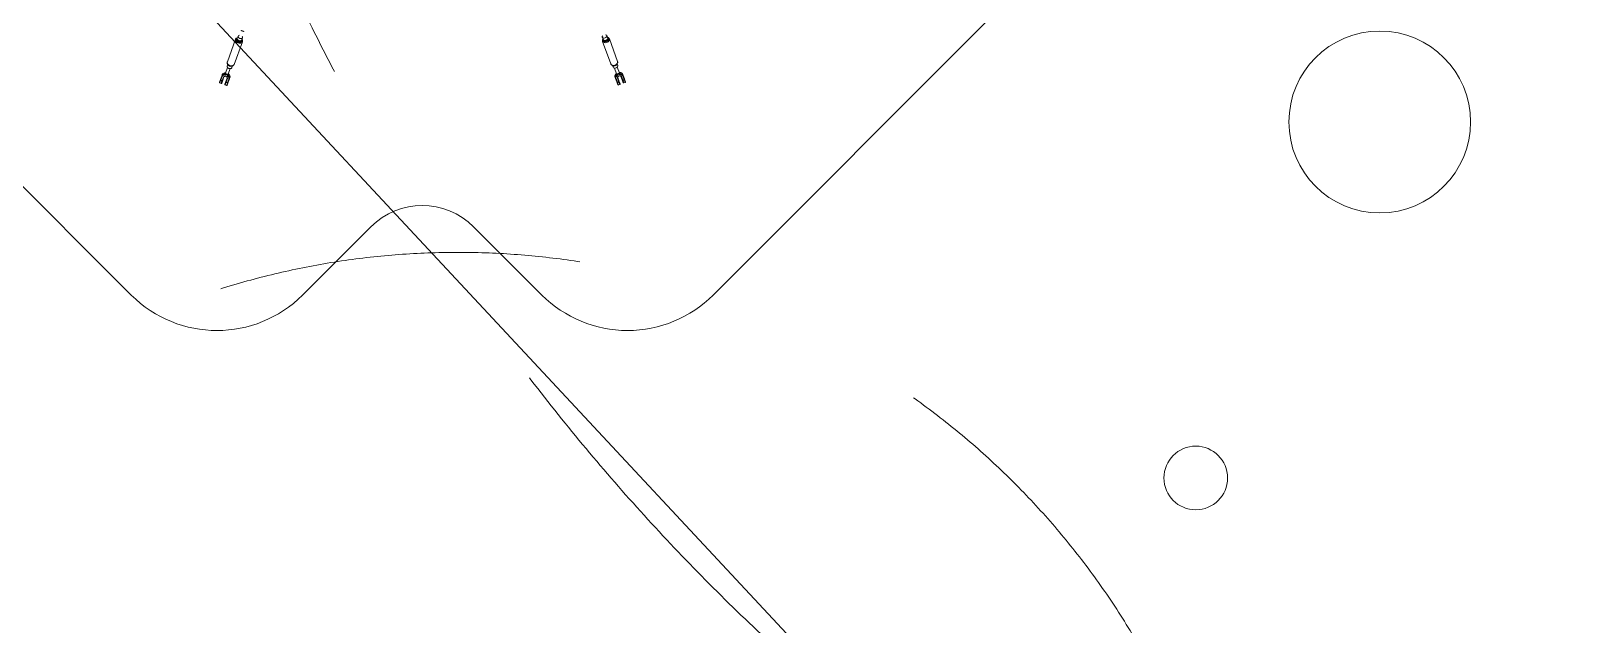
# Model space of a CAD drawing. Header units: millimetres. Extents: x -71377 to 516042, y -145869 to 441446.
# Drawn here: x 212327 to 218744, y 133792 to 136242 of the extents above; entities that cross this region are included whole.
import ezdxf

# ---------------------------------------------------------------- set-up
doc = ezdxf.new("R2010")
doc.units = ezdxf.units.MM
doc.header["$LTSCALE"] = 1000
doc.linetypes.add('_점선_M_', pattern=[3, 1.5, -1.5])
for name, color, linetype, lineweight in [('04', 4, 'Continuous', 5), ('09_HID', 9, '_점선_M_', 5), ('A-fnsh', 5, 'Continuous', 5), ('조경라인_dwg', 8, 'Continuous', 5)]:
    doc.layers.add(name, color=color, linetype=linetype, lineweight=lineweight)

# ---------------------------------------------------------------- blocks, each defined once
blk = doc.blocks.new('조경라인_dwg_A$C4b4f5580-7862184-지반층 배치도')
at = {"layer": '04'}
for p, q in [((-3935.4, -2870.5), (-3969.3, -2963.7)), ((-3941.1, -2974), (-3907.2, -2880.8)), ((-3925.2, -2857), (-3928.4, -2865.9)), ((-3909.6, -2872.8), (-3906.4, -2863.8)), ((-2421.6, -2862), (-2418.4, -2871)), ((-2420.8, -2879), (-2386.9, -2972.2)), ((-2399.6, -2864.1), (-2402.9, -2855.2)), ((-2358.7, -2961.9), (-2392.6, -2868.7)), ((-3968.3, -2987.1), (-3976.7, -3010.1)), ((-3967.7, -2973.7), (-3970.2, -2980.6)), ((-3965.4, -3014.2), (-3957, -2991.2)), ((-3963.9, -2977.4), (-3963.3, -2977.9)), ((-3954.9, -2980.9), (-3954.1, -2981)), ((-3951.4, -2987.5), (-3948.9, -2980.6)), ((-2379.2, -2978.8), (-2376.6, -2985.7)), ((-2373.9, -2979.3), (-2373.1, -2979.2)), ((-2371, -2989.5), (-2362.6, -3012.5)), ((-2364.7, -2976.1), (-2364.1, -2975.7)), ((-2357.8, -2978.9), (-2360.4, -2972)), ((-2351.4, -3008.4), (-2359.7, -2985.4)), ((-3991.3, -3024), (-3996.3, -3037.7)), ((-3968.7, -3032.2), (-3973.7, -3045.9)), ((-3968.1, -3048), (-3963.1, -3034.3)), ((-2364.9, -3032.6), (-2359.9, -3046.2)), ((-2342.4, -3024.4), (-2337.4, -3038)), ((-2331.7, -3036), (-2336.7, -3022.3))]:
    blk.add_line(p, q, dxfattribs=at)
at = {"layer": '04', "flags": 128}
for points in [[(-2337.2, -3015.2), (-2335.3, -3020.3), (-2330.3, -3034), (-2328.7, -3038.5), (-2325.9, -3046)], [(-3990.9, -3017), (-3992.7, -3022.1), (-3997.7, -3035.8), (-3999.3, -3040.2), (-4002.1, -3047.8)], [(-3997.4, -3040.9), (-4000.9, -3050.3), (-3995.2, -3052.4), (-3991.8, -3043), (-3997.4, -3040.9), (-3996.8, -3039.2), (-3996.3, -3037.7), (-3990.6, -3039.8), (-3985.7, -3026.1)], [(-3983.3, -3025.5), (-3988.3, -3039.2), (-3989.9, -3043.7), (-3992.7, -3051.2)], [(-3991.8, -3043), (-3991.2, -3041.2), (-3990.6, -3039.8)], [(-3979.5, -3056), (-3976.8, -3048.4), (-3975.1, -3044), (-3970.2, -3030.3)], [(-3969.2, -3051.2), (-3968.6, -3049.5), (-3968.1, -3048), (-3973.7, -3045.9), (-3974.3, -3047.4), (-3974.9, -3049.1), (-3978.3, -3058.5), (-3972.7, -3060.6), (-3969.2, -3051.2), (-3974.9, -3049.1)], [(-3958.9, -3028.6), (-3960.8, -3033.7), (-3965.7, -3047.4), (-3967.4, -3051.9), (-3970.1, -3059.4)], [(-2369.1, -3026.9), (-2367.2, -3032), (-2362.3, -3045.7), (-2360.6, -3050.1), (-2357.9, -3057.7)], [(-2358.8, -3049.4), (-2355.3, -3058.9), (-2349.7, -3056.8), (-2353.1, -3047.4), (-2358.8, -3049.4), (-2359.4, -3047.7), (-2359.9, -3046.2), (-2354.3, -3044.2), (-2359.3, -3030.5)], [(-2357.9, -3028.6), (-2352.9, -3042.2), (-2351.2, -3046.7), (-2348.5, -3054.3)], [(-2353.1, -3047.4), (-2353.7, -3045.7), (-2354.3, -3044.2)], [(-2335.3, -3049.5), (-2338.1, -3041.9), (-2339.7, -3037.4), (-2344.7, -3023.8)], [(-2330.6, -3039.2), (-2331.2, -3037.5), (-2331.7, -3036), (-2337.4, -3038), (-2336.8, -3039.5), (-2336.2, -3041.2), (-2332.8, -3050.7), (-2327.1, -3048.6), (-2330.6, -3039.2), (-2336.2, -3041.2)]]:
    blk.add_lwpolyline(points, dxfattribs=at)
at = {"layer": '04'}
for centre, start, end in [((-4000.2, -3048.5), 160.00127, 250.00833), ((-3994.5, -3050.5), 250.01867, 340.00193), ((-3977.6, -3056.7), 159.98737, 250.00667), ((-3972, -3058.7), 249.974, 340.00866), ((-2356, -3057), 199.986, 290.03738), ((-2350.4, -3054.9), 289.99515, 19.99167), ((-2333.5, -3048.8), 199.99273, 289.99272), ((-2327.8, -3046.7), 289.95046, 20.02322)]:
    blk.add_arc(centre, 2, start, end, dxfattribs=at)
for centre, major_axis, ratio, start_param, end_param in [((-3921.3, -2875.7), (-14.1, 5.1), 0.67796, 0, 3.141593), ((-3920.4, -2873.2), (-12.7, 4.6), 0.67796, 0, 3.141593), ((-3920.4, -2873.2), (-12.7, 4.6), 0.67796, 5.543665, 6.283185), ((-3919.9, -2871.8), (-10.8, 3.9), 0.67796, 0, 3.141593), ((-3919.9, -2871.8), (-10.8, 3.9), 0.67796, 5.772191, 6.283185), ((-3919, -2869.4), (-9.4, 3.42), 0.67796, 0, 3.141593), ((-3915.8, -2860.4), (-9.4, 3.42), 0.67796, 0, 3.141593), ((-3915.8, -2860.4), (-9.4, 3.42), 0.67796, 5.355885, 6.283185), ((-3919.9, -2871.8), (-10.8, 3.9), 0.67796, 3.141593, 3.652587), ((-3920.4, -2873.2), (-12.7, 4.6), 0.67796, 3.141593, 3.881113), ((-3915.8, -2860.4), (-9.4, 3.42), 0.67796, 3.141593, 4.068893), ((-2412.3, -2858.6), (9.4, 3.42), 0.677633, 2.214292, 3.141593), ((-2412.3, -2858.6), (9.4, 3.42), 0.677633, 3.141593, 6.283185), ((-2407.6, -2871.4), (12.7, 4.6), 0.677633, 2.402072, 3.141593), ((-2406.7, -2873.9), (14.1, 5.1), 0.677633, 3.141593, 6.283185), ((-2407.6, -2871.4), (12.7, 4.6), 0.677633, 3.141593, 6.283185), ((-2408.1, -2870), (10.8, 3.9), 0.677633, 2.630598, 3.141593), ((-2408.1, -2870), (10.8, 3.9), 0.677633, 3.141593, 6.283185), ((-2409, -2867.6), (9.4, 3.42), 0.677633, 3.141593, 6.283185), ((-2412.3, -2858.6), (9.4, 3.42), 0.677633, 0, 0.9273), ((-2407.6, -2871.4), (12.7, 4.6), 0.677633, 0, 0.739521), ((-2408.1, -2870), (10.8, 3.9), 0.677633, 0, 0.510995), ((-3976.7, -3027.9), (-16, 5.8), 0.735099, 5.196894, 6.283185), ((-3974.9, -3022.8), (-16, 5.8), 0.735099, 5.196894, 6.283185), ((-3980, -3016.3), (-0.04, 2), 0.315774, 0.684495, 2.255291), ((-3978.1, -3011.2), (-0.04, 2), 0.315774, 6.283177, 6.96768), ((-3960.8, -2984.1), (-9.4, 3.42), 0.67796, 0, 3.141593), ((-3955.2, -2968.8), (-14.1, 5.1), 0.67796, 0, 3.141593), ((-3957.5, -2975.1), (-9.4, 3.42), 0.67796, 0.399206, 2.742387), ((-3956.1, -2971.3), (-12.7, 4.6), 0.67796, 1.174054, 1.967538), ((-3965, -3016), (1.32, 1.51), 0.315774, 5.59869, 6.283194), ((-3974.9, -3022.8), (-16, 5.8), 0.735099, 3.141593, 4.227884), ((-3956.6, -2972.7), (-10.8, 3.9), 0.67796, 1.174054, 1.967538), ((-2372.8, -2967.1), (14.1, 5.1), 0.677633, 3.141593, 6.283185), ((-2370.5, -2973.4), (9.4, 3.42), 0.677633, 3.539788, 5.88499), ((-2367.2, -2982.3), (9.4, 3.42), 0.677633, 3.141593, 6.283185), ((-2371.9, -2969.5), (12.7, 4.6), 0.677633, 4.31359, 5.111188), ((-2371.4, -2970.9), (10.8, 3.9), 0.677633, 4.31359, 5.111188), ((-2353.1, -3021.1), (16, 5.8), 0.7354, 2.055301, 3.141593), ((-2363, -3014.3), (-1.32, 1.51), 0.315622, 6.283175, 6.967243), ((-2349.9, -3009.5), (0.04, 2), 0.315622, 5.599127, 6.283195), ((-2353.1, -3021.1), (16, 5.8), 0.7354, 0, 1.086291), ((-2351.3, -3026.2), (16, 5.8), 0.7354, 0, 1.086291), ((-2348, -3014.6), (0.04, 2), 0.315622, 4.028331, 5.599127), ((-2350.8, -3027.4), (14.1, 5.1), 0.7354, 0, 1.086291), ((-3997.4, -3040.9), (-1.88, 0.68), 0.0026, 4.712389, 6.283185), ((-3995.8, -3036.4), (-1.88, 0.68), 0.67796, 0, 0.785398), ((-3995.8, -3036.4), (-1.88, 0.68), 0.67796, 0.785398, 1.570796), ((-3990.8, -3022.8), (-1.88, 0.68), 0.67796, 0, 0.785398), ((-3990.8, -3022.8), (-1.88, 0.68), 0.67796, 0.785398, 1.570796), ((-3991.8, -3043), (-1.88, 0.68), 0.0026, 3.141593, 4.712389), ((-3977.2, -3029.2), (-14.1, 5.1), 0.735099, 5.196894, 6.283185), ((-3990.2, -3038.5), (-1.88, 0.68), 0.67796, 1.570796, 2.356194), ((-3990.2, -3038.5), (-1.88, 0.68), 0.67796, 2.356194, 3.141593), ((-3977.2, -3029.2), (-8.46, 3.08), 0.735099, 3.141593, 6.283185), ((-3985.2, -3024.8), (-1.88, 0.68), 0.67796, 1.570796, 2.356194), ((-3985.2, -3024.8), (-1.88, 0.68), 0.67796, 2.356194, 3.141593), ((-3974.9, -3049.1), (-1.88, 0.68), 0.0026, 4.712389, 6.283185), ((-3973.3, -3044.6), (-1.88, 0.68), 0.67796, 0, 0.785398), ((-3973.3, -3044.6), (-1.88, 0.68), 0.67796, 0.785398, 1.570796), ((-3968.3, -3031), (-1.88, 0.68), 0.67796, 0, 0.785398), ((-3968.3, -3031), (-1.88, 0.68), 0.67796, 0.785398, 1.570796), ((-3969.3, -3051.2), (-1.88, 0.68), 0.0026, 3.141593, 4.712389), ((-3967.6, -3046.7), (-1.88, 0.68), 0.67796, 1.570796, 2.356194), ((-3966.8, -3021.1), (1.32, 1.51), 0.315774, 4.027894, 5.59869), ((-3977.2, -3029.2), (-14.1, 5.1), 0.735099, 3.141593, 4.227884), ((-3967.6, -3046.7), (-1.88, 0.68), 0.67796, 2.356194, 3.141593), ((-3976.7, -3027.9), (-16, 5.8), 0.735099, 3.141593, 4.227884), ((-3962.6, -3033), (-1.88, 0.68), 0.67796, 1.570796, 2.356194), ((-3962.6, -3033), (-1.88, 0.68), 0.67796, 2.356194, 3.141593), ((-2351.3, -3026.2), (16, 5.8), 0.7354, 2.055301, 3.141593), ((-2365.4, -3031.3), (1.88, 0.68), 0.677633, 3.141593, 3.926991), ((-2365.4, -3031.3), (1.88, 0.68), 0.677633, 3.926991, 4.712389), ((-2350.8, -3027.4), (14.1, 5.1), 0.7354, 2.055301, 3.141593), ((-2361.2, -3019.4), (-1.32, 1.51), 0.315622, 0.684058, 2.254854), ((-2360.4, -3045), (1.88, 0.68), 0.677633, 3.141593, 3.926991), ((-2360.4, -3045), (1.88, 0.68), 0.677633, 3.926991, 4.712389), ((-2358.8, -3049.4), (1.88, 0.68), 0.003045, 1.570796, 3.141593), ((-2350.8, -3027.4), (8.46, 3.08), 0.7354, 0, 3.141593), ((-2359.7, -3029.2), (1.88, 0.68), 0.677633, 4.712389, 5.497787), ((-2359.7, -3029.2), (1.88, 0.68), 0.677633, 5.497787, 6.283185), ((-2354.7, -3042.9), (1.88, 0.68), 0.677633, 4.712389, 5.497787), ((-2354.7, -3042.9), (1.88, 0.68), 0.677633, 5.497787, 6.283185), ((-2353.1, -3047.4), (1.88, 0.68), 0.003045, 0, 1.570796), ((-2342.8, -3023.1), (1.88, 0.68), 0.677633, 3.141593, 3.926991), ((-2342.8, -3023.1), (1.88, 0.68), 0.677633, 3.926991, 4.712389), ((-2337.8, -3036.8), (1.88, 0.68), 0.677633, 3.141593, 3.926991), ((-2337.8, -3036.8), (1.88, 0.68), 0.677633, 3.926991, 4.712389), ((-2336.2, -3041.2), (1.88, 0.68), 0.003045, 1.570796, 3.141593), ((-2337.2, -3021), (1.88, 0.68), 0.677633, 4.712389, 5.497787), ((-2337.2, -3021), (1.88, 0.68), 0.677633, 5.497787, 6.283185), ((-2332.2, -3034.7), (1.88, 0.68), 0.677633, 4.712389, 5.497787), ((-2330.6, -3039.2), (1.88, 0.68), 0.003045, 0, 1.570796), ((-2332.2, -3034.7), (1.88, 0.68), 0.677633, 5.497787, 6.283185)]:
    blk.add_ellipse(centre, major_axis=major_axis, ratio=ratio, start_param=start_param, end_param=end_param, dxfattribs=at)
for points, knots in [([(-3927.7, -2863.9), (-3928.8, -2864.2), (-3929.9, -2864.6), (-3931.4, -2865.5), (-3931.9, -2865.9), (-3933.3, -2867), (-3934, -2867.9), (-3934.9, -2869.3), (-3935.2, -2869.9), (-3935.4, -2870.5)], [0, 0, 0, 0, 0.3125, 0.3125, 0.5, 0.5, 0.8125, 0.8125, 1, 1, 1, 1]), ([(-3911.9, -2832.3), (-3912, -2832.5), (-3912.1, -2832.8), (-3912.1, -2833.2), (-3912, -2833.4), (-3911.7, -2834), (-3911.4, -2834.3), (-3910.7, -2834.8), (-3910.4, -2834.9), (-3909.8, -2835.1), (-3909.1, -2835.4), (-3908.4, -2835.6), (-3907.7, -2835.9), (-3907.3, -2836), (-3906.6, -2836.3), (-3906, -2836.5), (-3905.3, -2836.8), (-3904.6, -2837), (-3904.1, -2837.2), (-3903.5, -2837.4), (-3902.9, -2837.5), (-3902.4, -2837.6), (-3901.9, -2837.6), (-3901.5, -2837.5), (-3901.2, -2837.2), (-3900.9, -2836.9), (-3900.7, -2836.7), (-3900.7, -2836.4)], [0, 0, 0, 0, 0.0625, 0.0625, 0.125, 0.125, 0.25, 0.25, 0.3125, 0.3125, 0.375, 0.4375, 0.4375, 0.5, 0.5, 0.5625, 0.59375, 0.625, 0.6875, 0.6875, 0.75, 0.8125, 0.8125, 0.875, 0.9375, 0.9375, 1, 1, 1, 1]), ([(-3907.2, -2880.8), (-3907.1, -2880.4), (-3907, -2880), (-3906.8, -2879.1), (-3906.7, -2878.7), (-3906.6, -2877.4), (-3906.7, -2875.9), (-3907.1, -2874.4), (-3907.7, -2872.7), (-3908.3, -2871.7), (-3908.9, -2870.8)], [0, 0, 0, 0, 0.125, 0.125, 0.25, 0.25, 0.5, 0.6875, 0.6875, 1, 1, 1, 1]), ([(-2419.1, -2869), (-2419.8, -2869.9), (-2420.3, -2870.9), (-2420.9, -2872.6), (-2421.1, -2873.2), (-2421.4, -2874.9), (-2421.4, -2876), (-2421.2, -2877.8), (-2421, -2878.4), (-2420.8, -2879)], [0, 0, 0, 0, 0.3125, 0.3125, 0.5, 0.5, 0.8125, 0.8125, 1, 1, 1, 1]), ([(-2392.6, -2868.7), (-2392.8, -2868.3), (-2392.9, -2867.9), (-2393.3, -2867.2), (-2393.6, -2866.8), (-2394.3, -2865.7), (-2395.4, -2864.6), (-2396.6, -2863.7), (-2398.2, -2862.9), (-2399.2, -2862.4), (-2400.3, -2862.1)], [0, 0, 0, 0, 0.125, 0.125, 0.25, 0.25, 0.5, 0.6875, 0.6875, 1, 1, 1, 1]), ([(-3990.9, -3017), (-3990.7, -3016.4), (-3990.4, -3015.9), (-3989.8, -3014.8), (-3989, -3013.8), (-3987.7, -3012.4), (-3986.6, -3011.7), (-3985, -3010.7), (-3983.1, -3009.9), (-3980.3, -3009.4), (-3978.9, -3009.2), (-3978.2, -3009.2)], [0, 0, 0, 0, 0.125, 0.125, 0.25, 0.375, 0.5, 0.5, 0.75, 0.875, 1, 1, 1, 1]), ([(-3980.4, -3014.8), (-3980.4, -3014.5), (-3980.5, -3014.2), (-3980.4, -3013.4), (-3980.3, -3012.8), (-3979.9, -3011.7), (-3979.6, -3011.2), (-3979, -3010.3), (-3978.8, -3010), (-3978.5, -3009.7)], [0, 0, 0, 0, 0.1875, 0.1875, 0.5, 0.5, 0.8125, 0.8125, 1, 1, 1, 1]), ([(-3971.7, -3014), (-3972, -3014.1), (-3972.7, -3014.5), (-3973.7, -3015.1), (-3974.7, -3015.7), (-3976, -3016.5), (-3977.1, -3017), (-3978.3, -3017.3), (-3979.1, -3017.5), (-3980, -3017.6), (-3980.4, -3017.6)], [0, 0, 0, 0, 0.125, 0.25, 0.375, 0.5, 0.75, 0.75, 0.875, 1, 1, 1, 1]), ([(-3980.4, -3014.8), (-3980.1, -3014.8), (-3979.4, -3014.8), (-3978.5, -3014.8), (-3977.5, -3014.7), (-3976.6, -3014.5), (-3975.5, -3014.4), (-3974.4, -3014.2), (-3973.3, -3014.1), (-3972.5, -3014), (-3972.1, -3014), (-3971.9, -3014), (-3971.8, -3014), (-3971.7, -3014), (-3971.7, -3014)], [0, 0, 0, 0, 0.125, 0.25, 0.375, 0.5, 0.625, 0.75, 0.875, 0.9375, 0.96875, 0.984375, 0.992188, 1, 1, 1, 1]), ([(-3976.7, -3010.1), (-3976.8, -3010.4), (-3976.8, -3010.9), (-3976.7, -3011.5), (-3976.4, -3011.8), (-3976.1, -3012.1), (-3975.6, -3012.4), (-3975, -3012.7), (-3974.3, -3013), (-3973.7, -3013.2), (-3973.2, -3013.4), (-3972.4, -3013.7), (-3972, -3013.8), (-3971.7, -3014)], [0, 0, 0, 0, 0.125, 0.25, 0.375, 0.375, 0.5, 0.625, 0.6875, 0.75, 0.875, 0.875, 1, 1, 1, 1]), ([(-3967.3, -3022.4), (-3967.6, -3022.1), (-3968.3, -3021.5), (-3968.8, -3020.8), (-3969.5, -3019.7), (-3970.1, -3018.5), (-3970.7, -3016.7), (-3971.1, -3015.2), (-3971.5, -3014.3), (-3971.7, -3014)], [0, 0, 0, 0, 0.125, 0.25, 0.25, 0.5, 0.6875, 0.875, 1, 1, 1, 1]), ([(-3971.7, -3014), (-3971.7, -3014), (-3971.6, -3014), (-3971.5, -3014.1), (-3971.2, -3014.5), (-3970.6, -3015.1), (-3969.7, -3015.9), (-3968.9, -3016.8), (-3968.2, -3017.7), (-3967.6, -3018.3), (-3967, -3018.9), (-3966.4, -3019.5), (-3965.8, -3020), (-3965.5, -3020.2)], [0, 0, 0, 0, 0.005859, 0.015625, 0.046875, 0.125, 0.25, 0.375, 0.5, 0.6875, 0.6875, 0.875, 1, 1, 1, 1]), ([(-3971.7, -3014), (-3971.3, -3014.1), (-3970.9, -3014.2), (-3970.2, -3014.5), (-3969.7, -3014.7), (-3969, -3014.9), (-3968.3, -3015.1), (-3967.6, -3015.3), (-3967.1, -3015.4), (-3966.6, -3015.3), (-3966.2, -3015.3), (-3965.7, -3014.9), (-3965.5, -3014.5), (-3965.4, -3014.2)], [0, 0, 0, 0, 0.125, 0.125, 0.25, 0.3125, 0.375, 0.5, 0.625, 0.625, 0.75, 0.875, 1, 1, 1, 1]), ([(-3969.3, -2963.7), (-3969.6, -2964.4), (-3969.8, -2965.2), (-3969.9, -2966.5), (-3969.9, -2967.6), (-3969.7, -2969.4), (-3968.9, -2971.9), (-3967.5, -2974.1), (-3965.6, -2976.1), (-3964.5, -2977), (-3963.9, -2977.4)], [0, 0, 0, 0, 0.15625, 0.15625, 0.25, 0.375, 0.5, 0.75, 0.875, 1, 1, 1, 1]), ([(-3963.7, -3015.1), (-3963.7, -3015.5), (-3963.7, -3015.9), (-3963.8, -3016.9), (-3963.9, -3017.5), (-3964.3, -3018.6), (-3964.6, -3019.1), (-3965.1, -3019.8), (-3965.3, -3020), (-3965.5, -3020.2)], [0, 0, 0, 0, 0.1875, 0.1875, 0.5, 0.5, 0.8125, 0.8125, 1, 1, 1, 1]), ([(-3963.7, -3014.5), (-3962.8, -3015.2), (-3961.3, -3016.8), (-3959.8, -3019.1), (-3959.2, -3020.6), (-3958.5, -3022.5), (-3958.3, -3023.7), (-3958.3, -3025.6), (-3958.4, -3026.8), (-3958.7, -3028), (-3958.9, -3028.6)], [0, 0, 0, 0, 0.1875, 0.375, 0.5, 0.5, 0.75, 0.75, 0.875, 1, 1, 1, 1]), ([(-3954.1, -2981), (-3952.7, -2981.1), (-3951.3, -2981), (-3948.6, -2980.6), (-3947.4, -2980.1), (-3945.6, -2979.2), (-3944.2, -2978.4), (-3943.1, -2977.2), (-3941.9, -2975.7), (-3941.5, -2974.8), (-3941.1, -2974)], [0, 0, 0, 0, 0.25, 0.25, 0.5, 0.5, 0.625, 0.8125, 0.8125, 1, 1, 1, 1]), ([(-2386.9, -2972.2), (-2386.6, -2972.9), (-2386.2, -2973.7), (-2385.5, -2974.7), (-2384.8, -2975.6), (-2383.5, -2976.8), (-2381.3, -2978.2), (-2378.8, -2979), (-2376, -2979.3), (-2374.6, -2979.3), (-2373.9, -2979.3)], [0, 0, 0, 0, 0.15625, 0.15625, 0.25, 0.375, 0.5, 0.75, 0.875, 1, 1, 1, 1]), ([(-2369.1, -3026.9), (-2369.6, -3025.4), (-2369.8, -3023.9), (-2369.6, -3021.4), (-2369.2, -3019.5), (-2368.3, -3017.7), (-2367.2, -3015.9), (-2366.2, -3014.5), (-2364.9, -3013.3), (-2364.3, -3012.8)], [0, 0, 0, 0, 0.3125, 0.3125, 0.5, 0.6875, 0.6875, 0.875, 1, 1, 1, 1]), ([(-2362.5, -3018.5), (-2362.7, -3018.3), (-2362.9, -3018), (-2363.4, -3017.4), (-2363.7, -3016.9), (-2364.1, -3015.8), (-2364.2, -3015.2), (-2364.3, -3014.2), (-2364.4, -3013.8), (-2364.4, -3013.4)], [0, 0, 0, 0, 0.1875, 0.1875, 0.5, 0.5, 0.8125, 0.8125, 1, 1, 1, 1]), ([(-2364.1, -2975.7), (-2362.9, -2974.8), (-2361.9, -2973.9), (-2360.2, -2971.8), (-2359.1, -2970.1), (-2358.2, -2967.3), (-2358.1, -2965.7), (-2358.2, -2963.8), (-2358.4, -2962.8), (-2358.7, -2961.9)], [0, 0, 0, 0, 0.25, 0.25, 0.5, 0.625, 0.8125, 0.8125, 1, 1, 1, 1]), ([(-2362.6, -3012.5), (-2362.5, -3012.7), (-2362.3, -3013.2), (-2361.8, -3013.5), (-2361.4, -3013.6), (-2360.9, -3013.6), (-2360.4, -3013.6), (-2359.7, -3013.4), (-2359, -3013.2), (-2358.4, -3013), (-2357.8, -3012.8), (-2357.1, -3012.5), (-2356.7, -3012.4), (-2356.3, -3012.2)], [0, 0, 0, 0, 0.125, 0.25, 0.375, 0.375, 0.5, 0.625, 0.6875, 0.75, 0.875, 0.875, 1, 1, 1, 1]), ([(-2362.5, -3018.5), (-2362.2, -3018.3), (-2361.7, -3017.9), (-2361, -3017.2), (-2360.4, -3016.5), (-2359.7, -3015.8), (-2359.1, -3015), (-2358.3, -3014.2), (-2357.5, -3013.4), (-2356.9, -3012.8), (-2356.6, -3012.5), (-2356.5, -3012.4), (-2356.4, -3012.3), (-2356.4, -3012.2), (-2356.3, -3012.2)], [0, 0, 0, 0, 0.125, 0.25, 0.375, 0.5, 0.625, 0.75, 0.875, 0.9375, 0.96875, 0.984375, 0.992188, 1, 1, 1, 1]), ([(-2356.3, -3012.2), (-2356.5, -3012.6), (-2356.8, -3013.3), (-2357.2, -3014.4), (-2357.5, -3015.5), (-2358, -3016.9), (-2358.5, -3018), (-2359.2, -3019), (-2359.8, -3019.7), (-2360.4, -3020.4), (-2360.7, -3020.6)], [0, 0, 0, 0, 0.125, 0.25, 0.375, 0.5, 0.75, 0.75, 0.875, 1, 1, 1, 1]), ([(-2356.3, -3012.2), (-2356, -3012.1), (-2355.6, -3012), (-2354.9, -3011.7), (-2354.3, -3011.5), (-2353.7, -3011.2), (-2353.1, -3011), (-2352.4, -3010.6), (-2352, -3010.4), (-2351.6, -3010.1), (-2351.3, -3009.7), (-2351.2, -3009.1), (-2351.3, -3008.6), (-2351.4, -3008.4)], [0, 0, 0, 0, 0.125, 0.125, 0.25, 0.3125, 0.375, 0.5, 0.625, 0.625, 0.75, 0.875, 1, 1, 1, 1]), ([(-2347.6, -3015.9), (-2348, -3015.9), (-2348.9, -3015.8), (-2349.7, -3015.6), (-2350.9, -3015.2), (-2352.2, -3014.7), (-2353.8, -3013.7), (-2355.1, -3012.8), (-2356, -3012.4), (-2356.3, -3012.2)], [0, 0, 0, 0, 0.125, 0.25, 0.25, 0.5, 0.6875, 0.875, 1, 1, 1, 1]), ([(-2356.3, -3012.2), (-2356.3, -3012.2), (-2356.3, -3012.2), (-2356.1, -3012.2), (-2355.6, -3012.3), (-2354.8, -3012.4), (-2353.6, -3012.5), (-2352.5, -3012.6), (-2351.3, -3012.8), (-2350.5, -3012.9), (-2349.6, -3013), (-2348.8, -3013.1), (-2347.9, -3013.1), (-2347.6, -3013.1)], [0, 0, 0, 0, 0.005859, 0.015625, 0.046875, 0.125, 0.25, 0.375, 0.5, 0.6875, 0.6875, 0.875, 1, 1, 1, 1]), ([(-2349.9, -3007.5), (-2348.4, -3007.5), (-2347, -3007.7), (-2344.3, -3008.4), (-2342.4, -3009.2), (-2340.8, -3010.3), (-2339.9, -3011.2), (-2339, -3012), (-2338.1, -3013.3), (-2337.5, -3014.4), (-2337.3, -3015), (-2337.2, -3015.2)], [0, 0, 0, 0, 0.25, 0.25, 0.5, 0.625, 0.625, 0.75, 0.875, 0.9375, 1, 1, 1, 1]), ([(-2349.5, -3008), (-2349.2, -3008.3), (-2349, -3008.6), (-2348.4, -3009.4), (-2348.1, -3010), (-2347.7, -3011.1), (-2347.6, -3011.6), (-2347.6, -3012.4), (-2347.6, -3012.8), (-2347.6, -3013.1)], [0, 0, 0, 0, 0.1875, 0.1875, 0.5, 0.5, 0.8125, 0.8125, 1, 1, 1, 1]), ([(-3970.2, -3030.3), (-3970, -3029.9), (-3969.9, -3029.4), (-3970, -3028.6), (-3970.1, -3028.4), (-3970.2, -3028.1), (-3970.3, -3027.6), (-3970.6, -3027.1), (-3970.9, -3026.6), (-3971.1, -3026.3), (-3971.7, -3025.7), (-3972.1, -3025.3), (-3973.2, -3024.5), (-3974, -3024), (-3975.3, -3023.5), (-3976.2, -3023.2), (-3977.1, -3023), (-3978.1, -3022.9), (-3979, -3022.9), (-3980.4, -3023.1), (-3981.2, -3023.4), (-3981.8, -3023.8), (-3982.4, -3024.1), (-3982.7, -3024.5), (-3983.1, -3025), (-3983.2, -3025.2), (-3983.3, -3025.5)], [0, 0, 0, 0, 0.125, 0.125, 0.15625, 0.15625, 0.1875, 0.25, 0.25, 0.28125, 0.3125, 0.375, 0.375, 0.5, 0.5, 0.5625, 0.625, 0.625, 0.6875, 0.75, 0.828125, 0.828125, 0.875, 0.9375, 0.9375, 1, 1, 1, 1]), ([(-2344.7, -3023.8), (-2344.8, -3023.5), (-2344.9, -3023.3), (-2345.2, -3022.9), (-2345.5, -3022.5), (-2346, -3022.2), (-2346.5, -3021.8), (-2347.2, -3021.6), (-2348, -3021.3), (-2348.6, -3021.3), (-2349.6, -3021.2), (-2350.6, -3021.2), (-2352.2, -3021.6), (-2353.5, -3022), (-2354.3, -3022.5), (-2355.1, -3023), (-2355.5, -3023.3), (-2356.2, -3023.9), (-2356.5, -3024.2), (-2357.1, -3024.9), (-2357.5, -3025.6), (-2357.8, -3026.3), (-2358, -3027), (-2358, -3027.3), (-2358, -3027.9), (-2358, -3028.3), (-2357.9, -3028.6)], [0, 0, 0, 0, 0.0625, 0.0625, 0.125, 0.15625, 0.1875, 0.25, 0.28125, 0.34375, 0.34375, 0.4375, 0.5, 0.5625, 0.625, 0.625, 0.6875, 0.6875, 0.75, 0.75, 0.8125, 0.875, 0.875, 0.9375, 0.9375, 1, 1, 1, 1])]:
    blk.add_open_spline(points, degree=3, knots=knots, dxfattribs=at)
for points in [[(-3976.3, -3009.1), (-3976.7, -3009.2), (-3977.4, -3009.5), (-3978.2, -3009.7), (-3978.5, -3009.7)], [(-3978.2, -3009.2), (-3977.8, -3009.2), (-3977.1, -3009.2), (-3976.5, -3009), (-3976.2, -3009)], [(-3965, -3013.1), (-3964.8, -3013.3), (-3964.4, -3013.8), (-3963.9, -3014.3), (-3963.7, -3014.5)], [(-3963.7, -3015.1), (-3963.9, -3014.8), (-3964.4, -3014.2), (-3964.8, -3013.6), (-3965, -3013.2)], [(-2363, -3011.5), (-2363.2, -3011.8), (-2363.6, -3012.5), (-2364.1, -3013.1), (-2364.4, -3013.4)], [(-2364.3, -3012.8), (-2364.1, -3012.5), (-2363.6, -3012.1), (-2363.2, -3011.6), (-2363.1, -3011.3)], [(-2351.8, -3007.2), (-2351.5, -3007.3), (-2350.9, -3007.4), (-2350.2, -3007.5), (-2349.9, -3007.5)], [(-2349.5, -3008), (-2349.8, -3007.9), (-2350.6, -3007.8), (-2351.4, -3007.5), (-2351.7, -3007.4)]]:
    blk.add_open_spline(points, degree=3, dxfattribs=at)
blk = doc.blocks.new('조경라인_dwg-6847807-지반층 배치도')
at = {"layer": '04'}
for p, q in [((212740.2, 135153.4), (211573.5, 136320.1)), ((216308.7, 136320.1), (215142, 135153.4)), ((213729, 135435.1), (213447.3, 135153.4)), ((214434.9, 135153.4), (214153.2, 135435.1))]:
    blk.add_line(p, q, dxfattribs=at)
for centre, radius in [((217893, 135867.3), 375), ((217133.7, 134398.4), 131.3)]:
    blk.add_circle(centre, radius, dxfattribs=at)
for centre, radius, start, end in [((213941.1, 135222.9), 300, 45.00017, 134.99983), ((213093.8, 135506.9), 500, 224.99983, 314.99983), ((214788.4, 135506.9), 500, 225.00017, 315.00017)]:
    blk.add_arc(centre, radius, start, end, dxfattribs=at)
at = {"layer": '09_HID'}
for centre, radius, start, end in [((221340.7, 140135), 8759.2, 158.55408, 234.70041), ((223103.4, 140270.4), 6039, 171.82013, 229.39968), ((216693.9, 131441.3), 9099.1, 51.93229, 151.84447), ((214087.5, 132081.5), 3247.9, 28.13912, 159.89811)]:
    blk.add_arc(centre, radius, start, end, dxfattribs=at)
blk.add_blockref('조경라인_dwg_A$C4b4f5580-7862184-지반층 배치도', (217106, 139078.9))

msp = doc.modelspace()

# ---------------------------------------------------------------- linework, layer by layer
at = {"layer": 'A-fnsh'}
msp.add_line((217306.9, 131760.6), (208436.7, 141272.7), dxfattribs=at)

# ---------------------------------------------------------------- block references
at = {"layer": '조경라인_dwg', "rotation": 8.537736462515947e-07}
msp.add_blockref('조경라인_dwg-6847807-지반층 배치도', (0, 0), dxfattribs=at)

doc.saveas('drawing.dxf')
